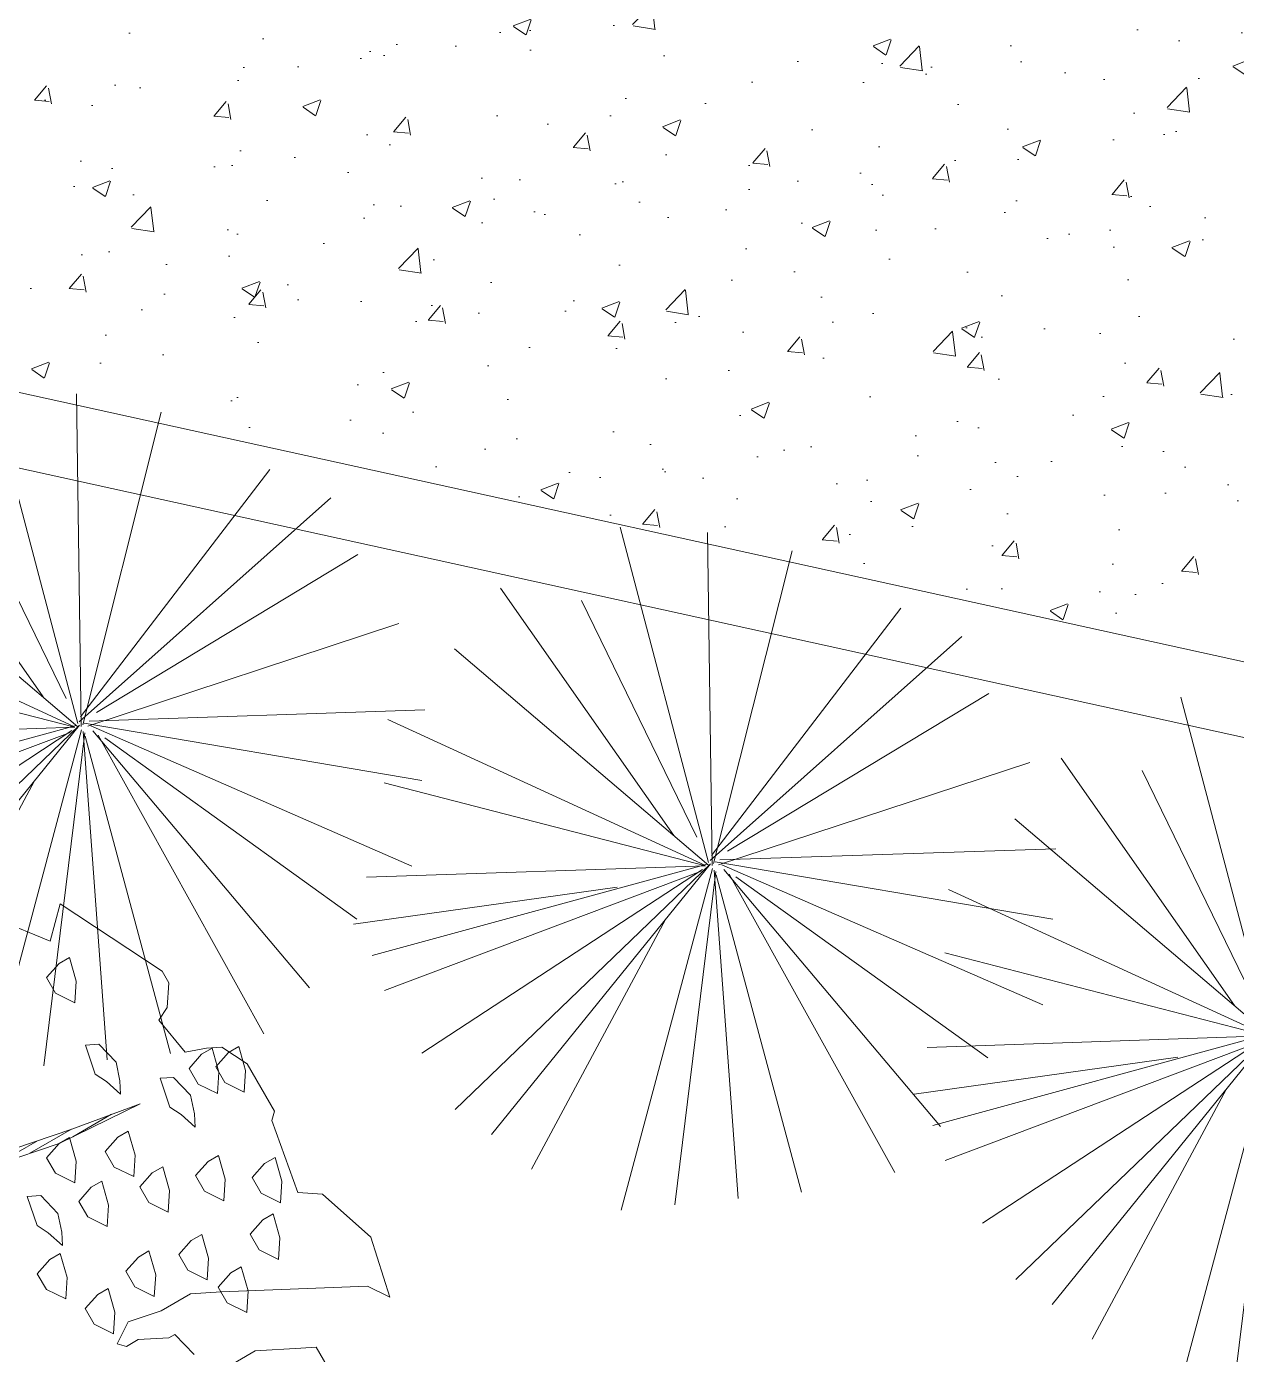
# Model space of a CAD drawing. Header units: metres. Extents: x 12093 to 20303, y 514 to 1412.
# Drawn here: x 19799.418 to 19801.873, y 681.08 to 683.775 of the extents above; entities that cross this region are included whole.
import ezdxf

# ---------------------------------------------------------------- set-up
doc = ezdxf.new("R2010")
doc.units = ezdxf.units.M
doc.layers.get('0').update_dxf_attribs({"lineweight": 13})
for name, color, linetype, lineweight in [('AMBI-GRASS', 104, 'Continuous', 20), ('ARBOLES', 52, 'Continuous', 13), ('grass', 64, 'Continuous', 13), ('MANZANAS-ORIGINALES', 147, 'Continuous', 9)]:
    doc.layers.add(name, color=color, linetype=linetype, lineweight=lineweight)

# ---------------------------------------------------------------- blocks, each defined once
blk = doc.blocks.new('Arbust11')
for p, q in [((0.0378, 0.4871), (-0.0937, 0.9403)), ((0.0408, 0.4825), (0.0377, 0.9348)), ((0.0408, 0.5449), (0.1405, 0.941)), ((-0.1618, 0.888), (0.0377, 0.4856)), ((0.0439, 0.4856), (0.3088, 0.8724)), ((0.0595, 0.5199), (0.1997, 0.8474)), ((0.0377, 0.4856), (-0.274, 0.8225)), ((-0.0621, 0.5573), (-0.3332, 0.7944)), ((0.0439, 0.4794), (0.3805, 0.7788)), ((-0.3488, 0.7476), (0.0408, 0.4856)), ((0.0283, 0.4856), (-0.3738, 0.7039)), ((0.047, 0.4794), (0.4366, 0.6759)), ((0.0314, 0.4856), (-0.4049, 0.6104)), ((-0.433, 0.5262), (0.0439, 0.4825)), ((0.0533, 0.4887), (0.474, 0.5137)), ((0.047, 0.4856), (0.499, 0.4263)), ((0.0439, 0.4825), (-0.4267, 0.4669)), ((-0.0527, 0.4794), (-0.4267, 0.3952)), ((0.0408, 0.4762), (-0.3893, 0.2673)), ((0.0408, 0.47), (-0.3364, 0.2174)), ((0.0408, 0.4731), (-0.274, 0.1581)), ((0.0501, 0.4794), (0.2901, 0.0832)), ((0.0501, 0.4731), (0.4304, 0.2454)), ((0.0533, 0.47), (0.1935, 0.0177)), ((0.0564, 0.4762), (0.3649, 0.1425)), ((0.072, 0.4762), (0.4647, 0.3484)), ((0.0377, 0.4669), (-0.2117, 0.0988)), ((0.0501, 0.4544), (-0.1088, 0.0209)), ((0.0501, 0.4638), (-0.0215, 0.0146)), ((0.0533, 0.4451), (0.0907, 0.0271))]:
    blk.add_line(p, q)
blk = doc.blocks.new('ghgfghgh')
at = {"layer": 'ARBOLES', "lineweight": 20}
for p, q in [((20002.4707, 664.8002), (20002.3672, 664.7493)), ((20002.3833, 664.7674), (20002.4707, 664.8002)), ((20002.3848, 664.7579), (20002.4344, 664.7866)), ((20002.3091, 664.7424), (20002.3833, 664.7674)), ((20002.3299, 664.7367), (20002.3831, 664.7674)), ((20002.3672, 664.7493), (20002.2559, 664.7116)), ((20002.2863, 664.7219), (20002.3394, 664.7526))]:
    blk.add_line(p, q, dxfattribs=at)
at = {"layer": 'grass'}
for p, q in [((20002.3621, 665.032), (20002.3685, 665.0559)), ((20002.3685, 665.0559), (20002.4989, 664.9698)), ((20002.2635, 665.0456), (20002.3557, 665.0081)), ((20002.3557, 665.0081), (20002.3621, 665.032)), ((20002.3804, 664.9874), (20002.3671, 664.9797)), ((20002.3891, 664.957), (20002.3804, 664.9874)), ((20002.3671, 664.9797), (20002.351, 664.9616)), ((20002.4989, 664.9698), (20002.5076, 664.9546)), ((20002.351, 664.9616), (20002.3625, 664.9416)), ((20002.3873, 664.9294), (20002.3891, 664.957)), ((20002.5076, 664.9546), (20002.5056, 664.9232)), ((20002.3625, 664.9416), (20002.3873, 664.9294)), ((20002.5056, 664.9232), (20002.4949, 664.9069)), ((20002.4949, 664.9069), (20002.5286, 664.8659)), ((20002.4009, 664.8751), (20002.418, 664.8762)), ((20002.4134, 664.8381), (20002.4009, 664.8751)), ((20002.418, 664.8762), (20002.44, 664.8534)), ((20002.5286, 664.8659), (20002.5557, 664.8714)), ((20002.5628, 664.8711), (20002.5495, 664.8634)), ((20002.5557, 664.8714), (20002.5752, 664.8726)), ((20002.5715, 664.8407), (20002.5628, 664.8711)), ((20002.5838, 664.8655), (20002.5677, 664.8473)), ((20002.5752, 664.8726), (20002.6078, 664.8511)), ((20002.5971, 664.8732), (20002.5838, 664.8655)), ((20002.6058, 664.8427), (20002.5971, 664.8732)), ((20002.44, 664.8534), (20002.4449, 664.8296)), ((20002.5495, 664.8634), (20002.5334, 664.8453)), ((20002.6078, 664.8511), (20002.6427, 664.7905)), ((20002.4278, 664.8286), (20002.4134, 664.8381)), ((20002.4963, 664.8327), (20002.5134, 664.8337)), ((20002.5089, 664.7956), (20002.4963, 664.8327)), ((20002.5134, 664.8337), (20002.5354, 664.811)), ((20002.5334, 664.8453), (20002.5449, 664.8253)), ((20002.5677, 664.8473), (20002.5792, 664.8274)), ((20002.5697, 664.813), (20002.5715, 664.8407)), ((20002.604, 664.8151), (20002.6058, 664.8427)), ((20002.4459, 664.8125), (20002.4278, 664.8286)), ((20002.4449, 664.8296), (20002.4459, 664.8125)), ((20002.5449, 664.8253), (20002.5697, 664.813)), ((20002.5792, 664.8274), (20002.604, 664.8151)), ((20002.5354, 664.811), (20002.5403, 664.7872)), ((20002.5232, 664.7862), (20002.5089, 664.7956)), ((20002.5413, 664.7701), (20002.5232, 664.7862)), ((20002.5403, 664.7872), (20002.5413, 664.7701)), ((20002.6427, 664.7905), (20002.6395, 664.7786)), ((20002.4557, 664.7649), (20002.4424, 664.7572)), ((20002.4644, 664.7345), (20002.4557, 664.7649)), ((20002.6395, 664.7786), (20002.6724, 664.6867)), ((20002.3672, 664.7493), (20002.3511, 664.7311)), ((20002.3805, 664.757), (20002.3672, 664.7493)), ((20002.3892, 664.7265), (20002.3805, 664.757)), ((20002.4424, 664.7572), (20002.4263, 664.7391)), ((20002.3511, 664.7311), (20002.3626, 664.7112)), ((20002.4263, 664.7391), (20002.4378, 664.7191)), ((20002.4626, 664.7069), (20002.4644, 664.7345)), ((20002.571, 664.734), (20002.5577, 664.7263)), ((20002.5797, 664.7036), (20002.571, 664.734)), ((20002.6434, 664.7315), (20002.6301, 664.7238)), ((20002.6521, 664.701), (20002.6434, 664.7315)), ((20002.3874, 664.6989), (20002.3892, 664.7265)), ((20002.4378, 664.7191), (20002.4626, 664.7069)), ((20002.4997, 664.7194), (20002.4864, 664.7117)), ((20002.5084, 664.689), (20002.4997, 664.7194)), ((20002.5577, 664.7263), (20002.5416, 664.7082)), ((20002.6301, 664.7238), (20002.614, 664.7056)), ((20002.3626, 664.7112), (20002.3874, 664.6989)), ((20002.4217, 664.701), (20002.4084, 664.6933)), ((20002.4304, 664.6705), (20002.4217, 664.701)), ((20002.4864, 664.7117), (20002.4703, 664.6936)), ((20002.5416, 664.7082), (20002.5531, 664.6882)), ((20002.578, 664.6759), (20002.5797, 664.7036)), ((20002.614, 664.7056), (20002.6255, 664.6857)), ((20002.6503, 664.6734), (20002.6521, 664.701)), ((20002.3265, 664.6815), (20002.3437, 664.6825)), ((20002.3391, 664.6444), (20002.3265, 664.6815)), ((20002.3437, 664.6825), (20002.3657, 664.6598)), ((20002.4084, 664.6933), (20002.3923, 664.6751)), ((20002.4703, 664.6936), (20002.4818, 664.6736)), ((20002.5066, 664.6613), (20002.5084, 664.689)), ((20002.5531, 664.6882), (20002.578, 664.6759)), ((20002.6255, 664.6857), (20002.6503, 664.6734)), ((20002.6724, 664.6867), (20002.7039, 664.6846)), ((20002.7039, 664.6846), (20002.7659, 664.6296)), ((20002.7039, 664.6846), (20002.7039, 664.6846)), ((20002.3923, 664.6751), (20002.4038, 664.6552)), ((20002.4286, 664.6429), (20002.4304, 664.6705)), ((20002.4818, 664.6736), (20002.5066, 664.6613)), ((20002.3534, 664.6349), (20002.3391, 664.6444)), ((20002.3657, 664.6598), (20002.3705, 664.636)), ((20002.4038, 664.6552), (20002.4286, 664.6429)), ((20002.6276, 664.6514), (20002.6115, 664.6332)), ((20002.6409, 664.6591), (20002.6276, 664.6514)), ((20002.6496, 664.6286), (20002.6409, 664.6591)), ((20002.3716, 664.6188), (20002.3534, 664.6349)), ((20002.3705, 664.636), (20002.3716, 664.6188)), ((20002.5496, 664.633), (20002.5363, 664.6253)), ((20002.5583, 664.6025), (20002.5496, 664.633)), ((20002.6115, 664.6332), (20002.623, 664.6133)), ((20002.6478, 664.601), (20002.6496, 664.6286)), ((20002.7659, 664.6296), (20002.7901, 664.5528)), ((20002.4821, 664.6117), (20002.4688, 664.604)), ((20002.4908, 664.5813), (20002.4821, 664.6117)), ((20002.5363, 664.6253), (20002.5202, 664.6071)), ((20002.623, 664.6133), (20002.6478, 664.601)), ((20002.3555, 664.6007), (20002.3393, 664.5825)), ((20002.3687, 664.6083), (20002.3555, 664.6007)), ((20002.3775, 664.5779), (20002.3687, 664.6083)), ((20002.4688, 664.604), (20002.4527, 664.5859)), ((20002.5202, 664.6071), (20002.5317, 664.5872)), ((20002.5565, 664.5749), (20002.5583, 664.6025)), ((20002.3393, 664.5825), (20002.3509, 664.5626)), ((20002.3757, 664.5503), (20002.3775, 664.5779)), ((20002.4527, 664.5859), (20002.4642, 664.5659)), ((20002.489, 664.5536), (20002.4908, 664.5813)), ((20002.5317, 664.5872), (20002.5565, 664.5749)), ((20002.5869, 664.5836), (20002.5708, 664.5654)), ((20002.6002, 664.5913), (20002.5869, 664.5836)), ((20002.6089, 664.5608), (20002.6002, 664.5913)), ((20002.3509, 664.5626), (20002.3757, 664.5503)), ((20002.4299, 664.5639), (20002.4166, 664.5562)), ((20002.4386, 664.5334), (20002.4299, 664.5639)), ((20002.4642, 664.5659), (20002.489, 664.5536)), ((20002.5744, 664.5595), (20002.5354, 664.5571)), ((20002.5708, 664.5654), (20002.5823, 664.5455)), ((20002.7618, 664.5668), (20002.5744, 664.5595)), ((20002.5744, 664.5595), (20002.5744, 664.5595)), ((20002.6072, 664.5332), (20002.6089, 664.5608)), ((20002.7901, 664.5528), (20002.7618, 664.5668)), ((20002.4166, 664.5562), (20002.4005, 664.538)), ((20002.5354, 664.5571), (20002.4976, 664.5353)), ((20002.5823, 664.5455), (20002.6072, 664.5332)), ((20002.4005, 664.538), (20002.412, 664.5181)), ((20002.4368, 664.5058), (20002.4386, 664.5334)), ((20002.4976, 664.5353), (20002.4554, 664.521)), ((20002.412, 664.5181), (20002.4368, 664.5058)), ((20002.4554, 664.521), (20002.4414, 664.4928)), ((20002.4414, 664.4928), (20002.4534, 664.4896)), ((20002.4534, 664.4896), (20002.4685, 664.4983)), ((20002.4685, 664.4983), (20002.5075, 664.5006)), ((20002.5075, 664.5006), (20002.5151, 664.505)), ((20002.5151, 664.505), (20002.5401, 664.4791)), ((20002.5727, 664.4576), (20002.6181, 664.4838)), ((20002.6181, 664.4838), (20002.6766, 664.4873)), ((20002.6766, 664.4873), (20002.6961, 664.4885)), ((20002.6961, 664.4885), (20002.7223, 664.4431))]:
    blk.add_line(p, q, dxfattribs=at)

msp = doc.modelspace()

# ---------------------------------------------------------------- hatches: boundary and pattern name
at = {"layer": 'grass'}
h = msp.add_hatch(dxfattribs=at)
h.set_pattern_fill('AR-CONC', color=256, scale=0.002, style=0)
h.set_pattern_definition([(50, (19136.99335, 73.14804), (0.36436934, -0.03187817), [0.0381, -0.4191]), (355, (19136.99335, 73.14804), (-0.07048565, 0.38211329), [0.03048, -0.33528]), (100.451, (19137.0237, 73.1454), (0.293885, 0.35023338), [0.03238, -0.35618]), (46.1842, (19136.99335, 73.24964), (0.54215808, -0.08408466), [0.05715, -0.62865]), (96.6356, (19137.03853, 73.24264), (0.47480847, 0.4948511), [0.04857, -0.53427]), (351.184, (19136.99335, 73.24964), (0.4748092, 0.49485024), [0.04572, -0.50292]), (21, (19137.04415, 73.22424), (0.30322976, -0.20453104), [0.0381, -0.4191]), (326, (19137.04415, 73.22424), (0.12360406, 0.36837593), [0.03048, -0.33528]), (71.4514, (19137.06942, 73.2072), (0.42683298, 0.16384572), [0.03238, -0.35618]), (37.5, (19136.99335, 73.14804), (0.006177207, 0.169110078), [0, -0.331216, 0, -0.34036, 0, -0.33655]), (7.5, (19136.99335, 73.14804), (0.133639325, 0.20036115), [0, -0.194056, 0, -0.323596, 0, -0.12827]), (327.5, (19136.88007, 73.14804), (0.27118119, -0.011457488), [0, -0.127, 0, -0.39624, 0, -0.52578]), (317.5, (19136.82927, 73.14804), (0.29625836, 0.05085298), [0, -0.1651, 0, -0.263144, 0, -0.37338])])
h.paths.add_polyline_path([(19802.5936, 684.6402), (19800.7124, 685.0541, 0.003013), (19800.6658, 685.0088, -0.233215), (19798.6411, 684.2396), (19798.5472, 683.2207), (19801.9489, 682.4723)])

# ---------------------------------------------------------------- linework, layer by layer
at = {"layer": 'MANZANAS-ORIGINALES'}
for p, q in [((19803.5345, 682.1234), (19712.657, 702.1187)), ((19803.4423, 681.9901), (19712.6246, 701.9716))]:
    msp.add_line(p, q, dxfattribs=at)

# ---------------------------------------------------------------- block references
at = {"layer": 'AMBI-GRASS', "ltscale": 0.05, "xscale": 1.499999999998325, "yscale": 1.499999999998325, "zscale": 1.499999999998325, "rotation": 49.16166176348414}
for p in [(19800.0301, 681.8343), (19801.31, 681.5528), (19802.4474, 681.2078)]:
    msp.add_blockref('Arbust11', p, dxfattribs=at)
at = {"layer": 'Defpoints', "lineweight": 20, "xscale": 1.586003757394792, "yscale": 1.586003757394792, "zscale": 1.586003757394792}
msp.add_blockref('ghgfghgh', (-11924.3452, -372.7863), dxfattribs=at)

doc.saveas('drawing.dxf')
